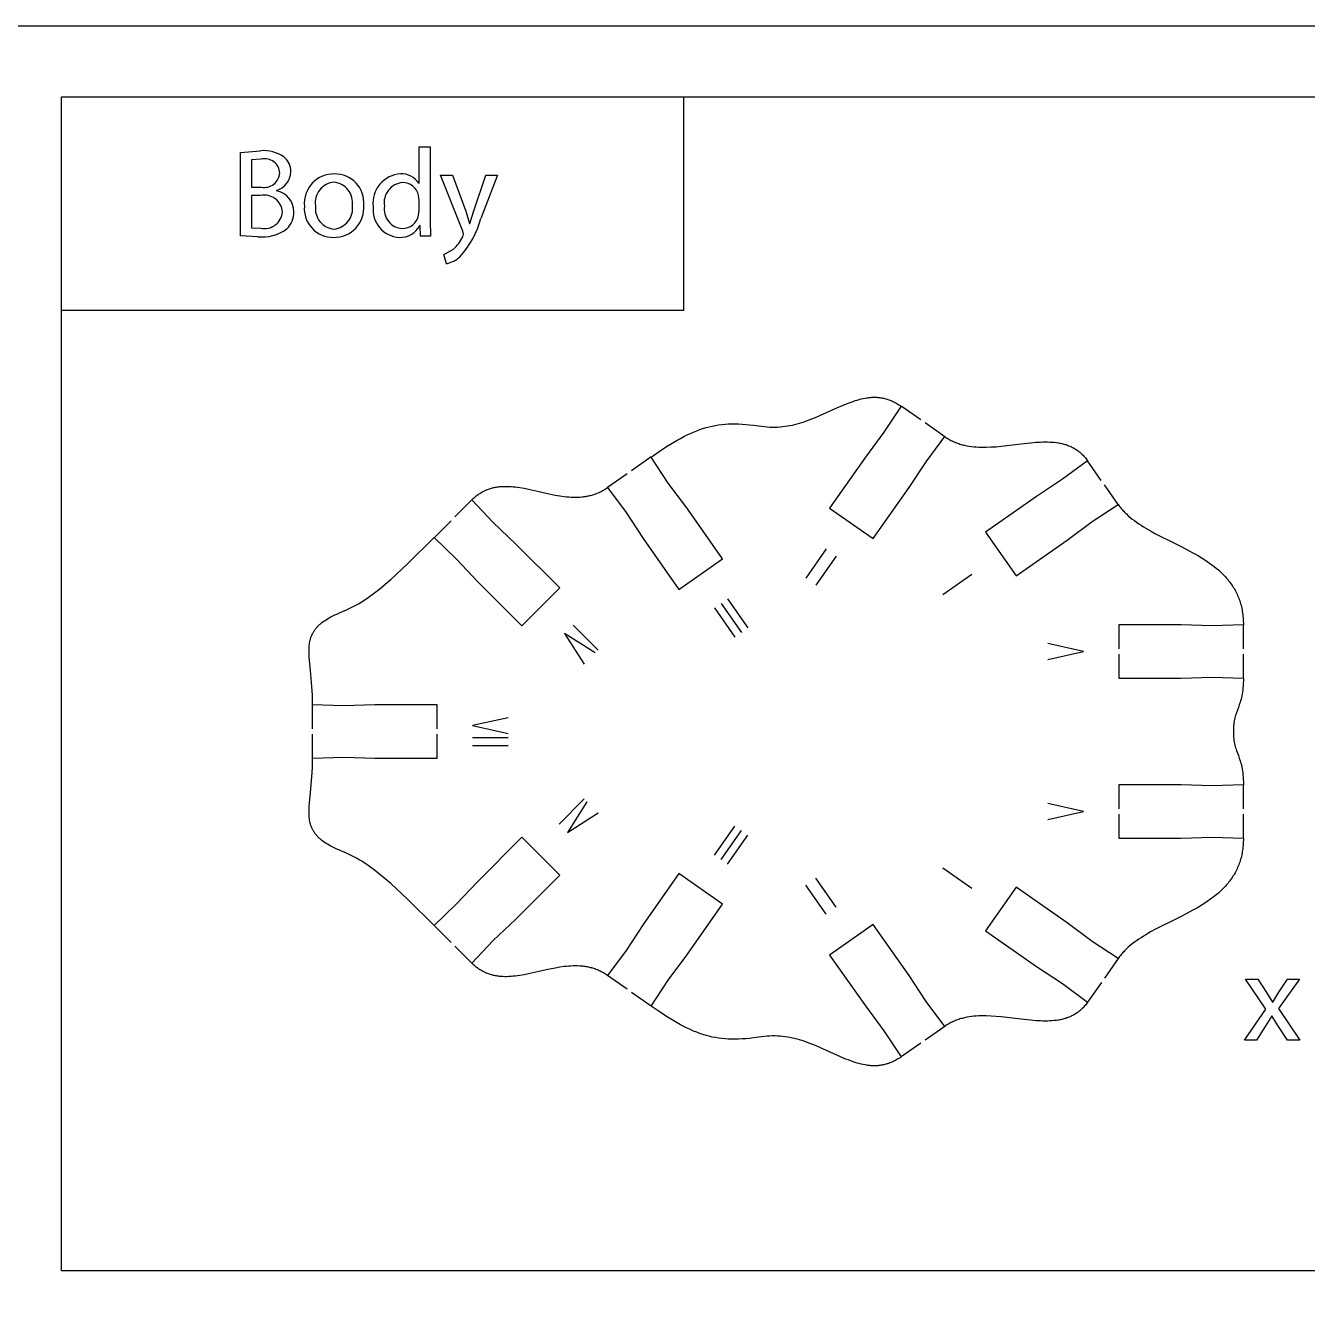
# Model space of a CAD drawing. Extents: x 4 to 319, y 4 to 154.
# Drawn here: x 150.2 to 222.3, y 81.8 to 154.3 of the extents above; entities that cross this region are included whole.
import ezdxf

# ---------------------------------------------------------------- set-up
doc = ezdxf.new("R2010")
doc.units = 0
doc.header["$MEASUREMENT"] = 0
doc.layers.add('DEFAULT', color=18, linetype='CONTINUOUS')

msp = doc.modelspace()

# ---------------------------------------------------------------- linework, layer by layer
at = {"layer": 'DEFAULT', "color": 6}
for p, q in [((162.299, 147.201), (163.421, 147.3)), ((162.299, 142.523), (162.299, 147.201)), ((172.332, 145.48), (172.332, 147.519)), ((172.332, 147.519), (172.953, 147.519)), ((172.953, 147.519), (172.953, 143.39)), ((163.456, 146.827), (162.913, 146.785)), ((162.913, 146.785), (162.913, 145.253)), ((174.794, 142.777), (173.531, 145.924)), ((173.531, 145.924), (174.208, 145.924)), ((174.208, 145.924), (174.956, 143.906)), ((175.408, 143.92), (176.085, 145.924)), ((176.742, 145.924), (175.81, 143.489)), ((176.085, 145.924), (176.742, 145.924)), ((162.913, 145.253), (163.47, 145.253)), ((164.317, 145.07), (164.317, 145.056)), ((172.318, 145.48), (172.332, 145.48)), ((163.421, 144.788), (162.913, 144.788)), ((162.913, 144.788), (162.913, 142.974)), ((172.332, 144.534), (172.304, 144.795)), ((172.332, 143.941), (172.332, 144.534)), ((172.304, 143.673), (172.332, 143.941)), ((174.956, 143.906), (175.175, 143.207)), ((175.189, 143.207), (175.408, 143.92)), ((162.913, 142.974), (163.428, 142.946)), ((172.396, 143.101), (172.382, 143.101)), ((172.424, 142.508), (172.396, 143.101)), ((172.953, 143.39), (172.981, 142.508)), ((175.175, 143.207), (175.189, 143.207)), ((163.251, 142.466), (162.299, 142.523)), ((172.981, 142.508), (172.424, 142.508)), ((174.787, 142.466), (174.836, 142.614)), ((174.836, 142.614), (174.794, 142.777)), ((173.721, 141.471), (174.265, 141.774)), ((173.877, 140.949), (173.721, 141.471)), ((219.967, 99.045), (218.81, 100.718)), ((218.81, 100.718), (219.502, 100.718)), ((219.502, 100.718), (219.989, 99.984)), ((221.845, 100.718), (220.68, 99.066)), ((220.694, 99.991), (221.174, 100.718)), ((221.174, 100.718), (221.845, 100.718)), ((219.989, 99.984), (220.334, 99.426)), ((220.334, 99.426), (220.356, 99.426)), ((220.356, 99.426), (220.694, 99.991)), ((218.754, 97.302), (219.967, 99.045)), ((220.292, 98.664), (219.932, 98.071)), ((220.306, 98.664), (220.292, 98.664)), ((220.673, 98.071), (220.306, 98.664)), ((220.68, 99.066), (221.88, 97.302)), ((219.932, 98.071), (219.438, 97.302)), ((221.174, 97.302), (220.673, 98.071)), ((219.438, 97.302), (218.754, 97.302)), ((221.88, 97.302), (221.174, 97.302))]:
    msp.add_line(p, q, dxfattribs=at)
at = {"layer": 'DEFAULT', "color": 1}
for p, q in [((199.443, 132.946), (198.48, 131.486)), ((200.547, 132.17), (199.443, 132.946)), ((201.898, 131.225), (200.794, 132.001)), ((198.48, 131.486), (197.435, 130.082)), ((200.854, 129.821), (201.898, 131.228)), ((185.392, 130.085), (184.284, 129.313)), ((186.351, 128.621), (185.388, 130.082)), ((197.435, 130.082), (195.428, 127.214)), ((199.891, 128.36), (200.854, 129.821)), ((209.934, 129.87), (208.53, 128.829)), ((210.707, 128.759), (209.934, 129.867)), ((184.04, 129.14), (182.933, 128.364)), ((182.933, 128.364), (183.977, 126.96)), ((187.395, 127.217), (186.351, 128.621)), ((197.883, 125.496), (199.891, 128.36)), ((208.53, 128.829), (207.066, 127.866)), ((211.656, 127.408), (210.88, 128.515)), ((175.295, 127.669), (174.343, 126.713)), ((176.498, 126.395), (175.295, 127.669)), ((207.066, 127.866), (204.202, 125.856)), ((183.977, 126.96), (184.94, 125.496)), ((189.403, 124.349), (187.395, 127.217)), ((195.428, 127.214), (197.883, 125.496)), ((210.192, 126.452), (211.656, 127.415)), ((174.131, 126.501), (173.175, 125.545)), ((177.768, 125.192), (176.498, 126.395)), ((208.788, 125.408), (210.192, 126.452)), ((173.175, 125.549), (174.445, 124.346)), ((184.94, 125.496), (186.947, 122.631)), ((204.202, 125.856), (205.923, 123.4)), ((180.245, 122.719), (177.768, 125.192)), ((205.923, 123.4), (208.788, 125.408)), ((174.445, 124.346), (175.648, 123.072)), ((186.947, 122.631), (189.403, 124.349)), ((175.648, 123.072), (178.124, 120.599)), ((178.124, 120.599), (180.245, 122.719)), ((215.198, 120.649), (211.698, 120.649)), ((211.698, 120.649), (211.698, 119.297)), ((216.948, 120.599), (215.198, 120.649)), ((218.697, 120.649), (216.948, 120.599)), ((218.697, 119.297), (218.697, 120.648)), ((211.698, 118.998), (211.698, 117.65)), ((218.697, 117.646), (218.697, 118.998)), ((211.698, 117.65), (215.198, 117.65)), ((215.198, 117.65), (216.948, 117.699)), ((216.948, 117.699), (218.697, 117.65)), ((168.098, 116.098), (166.349, 116.147)), ((166.349, 114.796), (166.349, 116.147)), ((169.848, 116.147), (168.098, 116.098)), ((173.348, 116.147), (169.848, 116.147)), ((173.348, 114.796), (173.348, 116.147)), ((166.349, 113.145), (166.349, 114.496)), ((173.348, 113.148), (173.348, 114.496)), ((166.349, 113.148), (168.098, 113.198)), ((168.098, 113.198), (169.848, 113.148)), ((169.848, 113.148), (173.348, 113.148)), ((215.198, 111.649), (211.698, 111.649)), ((211.698, 111.649), (211.698, 110.298)), ((216.948, 111.6), (215.198, 111.649)), ((218.697, 111.649), (216.948, 111.6)), ((218.697, 110.298), (218.697, 111.649)), ((211.698, 109.998), (211.698, 108.651)), ((218.697, 108.647), (218.697, 109.998)), ((178.124, 108.7), (175.648, 106.223)), ((180.245, 106.58), (178.124, 108.7)), ((211.698, 108.651), (215.198, 108.651)), ((215.198, 108.651), (216.948, 108.7)), ((216.948, 108.7), (218.697, 108.651)), ((177.768, 104.103), (180.245, 106.58)), ((186.947, 106.664), (184.94, 103.8)), ((189.403, 104.946), (186.947, 106.664)), ((175.648, 106.223), (174.445, 104.953)), ((205.923, 105.902), (204.202, 103.447)), ((208.788, 103.892), (205.923, 105.902)), ((174.445, 104.953), (173.175, 103.75)), ((187.395, 102.078), (189.403, 104.946)), ((174.131, 102.794), (173.175, 103.75)), ((176.498, 102.9), (177.768, 104.103)), ((184.94, 103.8), (183.977, 102.339)), ((197.883, 103.803), (195.428, 102.082)), ((199.891, 100.935), (197.883, 103.803)), ((210.192, 102.851), (208.788, 103.892)), ((204.202, 103.447), (207.066, 101.436)), ((175.299, 101.627), (174.343, 102.583)), ((175.295, 101.63), (176.498, 102.9)), ((183.977, 102.339), (182.933, 100.932)), ((211.656, 101.888), (210.192, 102.851)), ((186.351, 100.674), (187.395, 102.078)), ((195.428, 102.082), (197.435, 99.217)), ((211.656, 101.888), (210.883, 100.784)), ((184.04, 100.156), (182.933, 100.932)), ((200.854, 99.475), (199.891, 100.935)), ((207.066, 101.436), (208.53, 100.473)), ((185.388, 99.214), (186.351, 100.674)), ((208.53, 100.473), (209.934, 99.432)), ((210.71, 100.537), (209.934, 99.429)), ((185.392, 99.21), (184.284, 99.983)), ((201.898, 98.071), (200.854, 99.475)), ((197.435, 99.217), (198.48, 97.81)), ((201.902, 98.071), (200.794, 97.295)), ((198.48, 97.81), (199.443, 96.349)), ((200.547, 97.122), (199.443, 96.349))]:
    msp.add_line(p, q, dxfattribs=at)
at = {"layer": 'DEFAULT', "color": 250}
for p, q in [((195.229, 124.912), (194.084, 123.276)), ((195.795, 124.516), (194.65, 122.88)), ((203.427, 123.478), (201.792, 122.332)), ((189.324, 121.852), (190.469, 120.215)), ((189.689, 122.107), (190.834, 120.471)), ((188.959, 121.596), (190.104, 119.96)), ((180.993, 120.637), (182.405, 119.225)), ((175.348, 114.312), (177.344, 114.312)), ((175.348, 113.867), (177.344, 113.867)), ((180.206, 109.447), (181.618, 110.859)), ((188.957, 107.699), (190.101, 109.336)), ((189.322, 107.444), (190.466, 109.08)), ((189.687, 107.189), (190.831, 108.825)), ((203.426, 105.821), (201.791, 106.968)), ((195.225, 104.381), (194.079, 106.015)), ((195.791, 104.777), (194.645, 106.412))]:
    msp.add_line(p, q, dxfattribs=at)
at = {"layer": 'DEFAULT', "color": 6}
for points in [[(319.214, 4.33), (4.214, 4.33), (4.214, 154.33), (319.214, 154.33)], [(187.214, 138.329), (152.214, 138.329), (152.214, 150.33), (187.214, 150.33)], [(312.214, 84.329), (152.215, 84.329), (152.215, 150.33), (312.214, 150.33)]]:
    msp.add_lwpolyline(points, close=True, dxfattribs=at)
at = {"layer": 'DEFAULT', "color": 1}
for points in [[(191.604, 131.814), (191.756, 131.794), (191.907, 131.779), (192.056, 131.769), (192.203, 131.764), (192.349, 131.764), (192.494, 131.769), (192.636, 131.778), (192.778, 131.791), (192.918, 131.809), (193.056, 131.83), (193.194, 131.855), (193.33, 131.883), (193.464, 131.914), (193.598, 131.948), (193.73, 131.985), (193.861, 132.025), (193.991, 132.067), (194.12, 132.111), (194.374, 132.205), (194.625, 132.305), (194.871, 132.409), (195.826, 132.841), (196.288, 133.041), (196.517, 133.132), (196.743, 133.214), (196.856, 133.252), (196.969, 133.287), (197.081, 133.318), (197.193, 133.347), (197.305, 133.372), (197.417, 133.394), (197.528, 133.412), (197.584, 133.42), (197.64, 133.426), (197.696, 133.432), (197.751, 133.436), (197.807, 133.439), (197.863, 133.442), (197.919, 133.443), (197.975, 133.443), (198.03, 133.441), (198.086, 133.439), (198.142, 133.435), (198.198, 133.43), (198.254, 133.424), (198.31, 133.416), (198.366, 133.407), (198.422, 133.397), (198.478, 133.385), (198.534, 133.372), (198.59, 133.357), (198.646, 133.341), (198.703, 133.323), (198.759, 133.304), (198.815, 133.284), (198.872, 133.261), (198.929, 133.237), (198.985, 133.212), (199.042, 133.185), (199.099, 133.156), (199.156, 133.125), (199.213, 133.093), (199.27, 133.059), (199.328, 133.023), (199.385, 132.986), (199.443, 132.946)], [(185.388, 130.082), (185.835, 130.389), (186.258, 130.666), (186.659, 130.914), (186.853, 131.027), (187.043, 131.132), (187.229, 131.231), (187.413, 131.323), (187.593, 131.408), (187.772, 131.487), (187.949, 131.559), (188.125, 131.624), (188.3, 131.683), (188.475, 131.736), (188.65, 131.783), (188.825, 131.824), (189.002, 131.858), (189.18, 131.887), (189.36, 131.91), (189.543, 131.928), (189.728, 131.94), (189.917, 131.946), (190.11, 131.947), (190.307, 131.943), (190.509, 131.934), (190.716, 131.92), (190.928, 131.9), (191.147, 131.876), (191.604, 131.814)], [(201.898, 131.228), (201.956, 131.189), (202.014, 131.151), (202.073, 131.115), (202.133, 131.08), (202.192, 131.047), (202.253, 131.016), (202.313, 130.986), (202.375, 130.957), (202.436, 130.93), (202.498, 130.904), (202.561, 130.88), (202.624, 130.857), (202.687, 130.835), (202.75, 130.814), (202.814, 130.795), (202.879, 130.777), (202.944, 130.761), (203.009, 130.745), (203.14, 130.718), (203.272, 130.694), (203.406, 130.675), (203.54, 130.66), (203.676, 130.649), (203.812, 130.641), (203.949, 130.637), (204.088, 130.635), (204.226, 130.636), (204.505, 130.647), (204.786, 130.665), (205.068, 130.691), (206.194, 130.826), (206.746, 130.887), (207.018, 130.91), (207.285, 130.926), (207.417, 130.93), (207.547, 130.932), (207.677, 130.931), (207.804, 130.927), (207.931, 130.92), (208.055, 130.909), (208.178, 130.895), (208.3, 130.877), (208.36, 130.866), (208.419, 130.854), (208.478, 130.841), (208.537, 130.827), (208.595, 130.812), (208.652, 130.796), (208.709, 130.779), (208.765, 130.76), (208.821, 130.74), (208.877, 130.719), (208.931, 130.696), (208.986, 130.672), (209.039, 130.647), (209.092, 130.621), (209.145, 130.593), (209.197, 130.563), (209.248, 130.532), (209.298, 130.499), (209.348, 130.465), (209.398, 130.43), (209.446, 130.393), (209.494, 130.354), (209.541, 130.313), (209.588, 130.271), (209.634, 130.227), (209.679, 130.182), (209.723, 130.134), (209.767, 130.085), (209.81, 130.034), (209.852, 129.981), (209.894, 129.927), (209.934, 129.87)], [(175.295, 127.669), (175.345, 127.718), (175.395, 127.764), (175.446, 127.809), (175.497, 127.852), (175.548, 127.894), (175.599, 127.933), (175.651, 127.971), (175.703, 128.007), (175.756, 128.041), (175.808, 128.074), (175.861, 128.105), (175.915, 128.135), (175.968, 128.162), (176.022, 128.189), (176.077, 128.214), (176.131, 128.237), (176.186, 128.259), (176.241, 128.279), (176.296, 128.298), (176.352, 128.316), (176.408, 128.332), (176.464, 128.347), (176.52, 128.36), (176.577, 128.373), (176.633, 128.384), (176.69, 128.394), (176.748, 128.403), (176.805, 128.41), (176.863, 128.417), (176.921, 128.422), (176.979, 128.426), (177.037, 128.43), (177.154, 128.433), (177.272, 128.433), (177.391, 128.43), (177.511, 128.423), (177.631, 128.413), (177.752, 128.4), (177.873, 128.384), (177.995, 128.367), (178.241, 128.325), (178.488, 128.276), (178.987, 128.166), (179.49, 128.051), (179.995, 127.946), (180.247, 127.903), (180.499, 127.867), (180.624, 127.853), (180.75, 127.841), (180.875, 127.832), (181, 127.827), (181.125, 127.825), (181.249, 127.827), (181.373, 127.832), (181.496, 127.842), (181.558, 127.849), (181.62, 127.856), (181.681, 127.865), (181.742, 127.875), (181.803, 127.886), (181.864, 127.898), (181.925, 127.912), (181.986, 127.927), (182.046, 127.943), (182.106, 127.96), (182.167, 127.979), (182.227, 128), (182.286, 128.021), (182.346, 128.045), (182.406, 128.069), (182.465, 128.096), (182.524, 128.123), (182.583, 128.153), (182.642, 128.184), (182.7, 128.216), (182.759, 128.251), (182.817, 128.287), (182.875, 128.324), (182.933, 128.364)], [(211.656, 127.415), (211.697, 127.358), (211.739, 127.301), (211.782, 127.246), (211.827, 127.192), (211.873, 127.138), (211.92, 127.085), (211.969, 127.033), (212.018, 126.981), (212.069, 126.931), (212.12, 126.881), (212.227, 126.783), (212.337, 126.688), (212.452, 126.595), (212.57, 126.505), (212.691, 126.417), (212.816, 126.331), (212.944, 126.247), (213.074, 126.164), (213.207, 126.083), (213.481, 125.925), (213.762, 125.772), (214.05, 125.622), (214.639, 125.327), (215.233, 125.03), (215.821, 124.721), (216.108, 124.559), (216.388, 124.391), (216.525, 124.303), (216.66, 124.214), (216.793, 124.123), (216.922, 124.029), (217.049, 123.932), (217.173, 123.833), (217.293, 123.731), (217.41, 123.626), (217.523, 123.517), (217.633, 123.406), (217.686, 123.349), (217.738, 123.291), (217.789, 123.232), (217.839, 123.172), (217.887, 123.111), (217.935, 123.049), (217.981, 122.986), (218.027, 122.923), (218.071, 122.858), (218.113, 122.792), (218.155, 122.725), (218.195, 122.657), (218.233, 122.588), (218.271, 122.517), (218.307, 122.446), (218.341, 122.373), (218.375, 122.3), (218.406, 122.225), (218.437, 122.149), (218.465, 122.071), (218.492, 121.993), (218.518, 121.913), (218.542, 121.831), (218.564, 121.749), (218.585, 121.665), (218.604, 121.58), (218.621, 121.493), (218.637, 121.405), (218.651, 121.316), (218.663, 121.225), (218.673, 121.132), (218.682, 121.039), (218.689, 120.943), (218.693, 120.847), (218.696, 120.748), (218.697, 120.649)], [(168.07, 121.414), (168.221, 121.477), (168.371, 121.544), (168.52, 121.615), (168.667, 121.691), (168.814, 121.771), (168.961, 121.855), (169.107, 121.943), (169.252, 122.035), (169.398, 122.132), (169.544, 122.233), (169.837, 122.448), (170.133, 122.679), (170.433, 122.928), (170.74, 123.195), (171.053, 123.478), (171.709, 124.098), (173.175, 125.549)], [(166.349, 116.147), (166.346, 116.423), (166.337, 116.689), (166.308, 117.189), (166.224, 118.079), (166.184, 118.474), (166.155, 118.838), (166.147, 119.01), (166.145, 119.093), (166.144, 119.175), (166.145, 119.255), (166.148, 119.334), (166.152, 119.411), (166.159, 119.487), (166.168, 119.562), (166.178, 119.635), (166.191, 119.706), (166.199, 119.742), (166.207, 119.777), (166.215, 119.812), (166.225, 119.846), (166.235, 119.881), (166.245, 119.915), (166.256, 119.948), (166.268, 119.982), (166.281, 120.015), (166.295, 120.048), (166.309, 120.08), (166.324, 120.113), (166.339, 120.145), (166.356, 120.177), (166.373, 120.208), (166.391, 120.24), (166.41, 120.271), (166.43, 120.302), (166.45, 120.332), (166.472, 120.363), (166.494, 120.393), (166.517, 120.423), (166.541, 120.453), (166.567, 120.483), (166.593, 120.512), (166.619, 120.542), (166.647, 120.571), (166.676, 120.6), (166.706, 120.628), (166.737, 120.657), (166.769, 120.685), (166.802, 120.714), (166.836, 120.742), (166.871, 120.77), (166.945, 120.826), (167.022, 120.881), (167.105, 120.936), (167.192, 120.99), (167.284, 121.044), (167.381, 121.097), (167.482, 121.151), (167.589, 121.204), (167.701, 121.256), (167.819, 121.309), (168.07, 121.414)], [(218.697, 117.65), (218.696, 117.499), (218.691, 117.356), (218.683, 117.222), (218.673, 117.095), (218.66, 116.976), (218.645, 116.863), (218.628, 116.756), (218.609, 116.655), (218.588, 116.56), (218.566, 116.469), (218.543, 116.382), (218.519, 116.299), (218.468, 116.142), (218.415, 115.994), (218.311, 115.708), (218.287, 115.636), (218.264, 115.563), (218.242, 115.488), (218.221, 115.41), (218.202, 115.33), (218.185, 115.246), (218.17, 115.159), (218.157, 115.067), (218.147, 114.971), (218.139, 114.869), (218.134, 114.762), (218.133, 114.648)], [(218.133, 114.648), (218.134, 114.534), (218.139, 114.427), (218.147, 114.326), (218.157, 114.229), (218.17, 114.138), (218.185, 114.051), (218.202, 113.967), (218.221, 113.887), (218.242, 113.81), (218.264, 113.734), (218.287, 113.661), (218.311, 113.589), (218.415, 113.303), (218.468, 113.155), (218.519, 112.998), (218.543, 112.915), (218.566, 112.829), (218.588, 112.738), (218.609, 112.642), (218.628, 112.541), (218.645, 112.435), (218.66, 112.322), (218.673, 112.203), (218.683, 112.077), (218.691, 111.942), (218.696, 111.8), (218.697, 111.649)], [(168.07, 107.881), (167.819, 107.987), (167.701, 108.04), (167.589, 108.093), (167.482, 108.146), (167.381, 108.199), (167.284, 108.253), (167.192, 108.307), (167.105, 108.361), (167.022, 108.416), (166.945, 108.471), (166.871, 108.527), (166.836, 108.555), (166.802, 108.583), (166.769, 108.612), (166.737, 108.64), (166.706, 108.669), (166.676, 108.698), (166.647, 108.727), (166.619, 108.756), (166.593, 108.785), (166.567, 108.815), (166.541, 108.845), (166.517, 108.875), (166.494, 108.905), (166.472, 108.935), (166.45, 108.965), (166.43, 108.996), (166.41, 109.027), (166.391, 109.058), (166.373, 109.09), (166.356, 109.121), (166.339, 109.153), (166.324, 109.185), (166.309, 109.218), (166.295, 109.25), (166.281, 109.283), (166.268, 109.316), (166.256, 109.35), (166.245, 109.383), (166.235, 109.417), (166.225, 109.452), (166.215, 109.486), (166.207, 109.521), (166.199, 109.556), (166.191, 109.592), (166.178, 109.664), (166.168, 109.737), (166.159, 109.811), (166.152, 109.887), (166.148, 109.964), (166.145, 110.043), (166.144, 110.123), (166.145, 110.205), (166.147, 110.288), (166.155, 110.46), (166.184, 110.824), (166.224, 111.218), (166.308, 112.107), (166.337, 112.607), (166.346, 112.873), (166.349, 113.148)], [(218.697, 108.651), (218.696, 108.551), (218.693, 108.452), (218.689, 108.356), (218.682, 108.26), (218.673, 108.167), (218.663, 108.074), (218.651, 107.983), (218.637, 107.894), (218.621, 107.806), (218.604, 107.719), (218.585, 107.634), (218.564, 107.55), (218.542, 107.468), (218.518, 107.387), (218.492, 107.307), (218.465, 107.228), (218.437, 107.151), (218.406, 107.074), (218.375, 107), (218.341, 106.926), (218.307, 106.853), (218.271, 106.782), (218.233, 106.712), (218.195, 106.643), (218.155, 106.575), (218.113, 106.508), (218.071, 106.442), (218.027, 106.377), (217.981, 106.313), (217.935, 106.25), (217.887, 106.189), (217.839, 106.128), (217.789, 106.068), (217.738, 106.009), (217.686, 105.951), (217.633, 105.894), (217.523, 105.782), (217.41, 105.674), (217.293, 105.569), (217.173, 105.467), (217.049, 105.368), (216.922, 105.271), (216.793, 105.178), (216.66, 105.086), (216.525, 104.997), (216.388, 104.91), (216.108, 104.742), (215.821, 104.58), (215.233, 104.271), (214.639, 103.975), (214.05, 103.68), (213.762, 103.53), (213.481, 103.377), (213.207, 103.219), (213.074, 103.138), (212.944, 103.056), (212.816, 102.972), (212.691, 102.886), (212.57, 102.797), (212.452, 102.707), (212.337, 102.615), (212.227, 102.52), (212.12, 102.422), (212.069, 102.372), (212.018, 102.321), (211.969, 102.27), (211.92, 102.218), (211.873, 102.165), (211.827, 102.111), (211.782, 102.056), (211.739, 102.001), (211.697, 101.945), (211.656, 101.888)], [(173.175, 103.75), (171.709, 105.199), (171.053, 105.818), (170.74, 106.102), (170.433, 106.368), (170.133, 106.616), (169.837, 106.848), (169.544, 107.063), (169.398, 107.164), (169.252, 107.26), (169.107, 107.353), (168.961, 107.441), (168.814, 107.525), (168.667, 107.605), (168.52, 107.68), (168.371, 107.751), (168.221, 107.819), (168.07, 107.881)], [(182.933, 100.932), (182.875, 100.971), (182.817, 101.009), (182.759, 101.045), (182.7, 101.079), (182.642, 101.112), (182.583, 101.143), (182.524, 101.172), (182.465, 101.2), (182.406, 101.226), (182.346, 101.251), (182.286, 101.274), (182.227, 101.296), (182.167, 101.316), (182.106, 101.335), (182.046, 101.353), (181.986, 101.369), (181.925, 101.384), (181.864, 101.397), (181.803, 101.41), (181.742, 101.421), (181.681, 101.431), (181.62, 101.439), (181.558, 101.447), (181.496, 101.454), (181.373, 101.463), (181.249, 101.469), (181.125, 101.47), (181, 101.469), (180.875, 101.463), (180.75, 101.455), (180.624, 101.443), (180.499, 101.429), (180.247, 101.393), (179.995, 101.349), (179.49, 101.245), (178.987, 101.13), (178.488, 101.02), (178.241, 100.972), (177.995, 100.93), (177.873, 100.912), (177.752, 100.897), (177.631, 100.884), (177.511, 100.874), (177.391, 100.867), (177.272, 100.864), (177.154, 100.864), (177.037, 100.867), (176.979, 100.871), (176.921, 100.875), (176.863, 100.88), (176.805, 100.887), (176.748, 100.895), (176.69, 100.904), (176.633, 100.914), (176.577, 100.925), (176.52, 100.937), (176.464, 100.951), (176.408, 100.966), (176.352, 100.982), (176.296, 101), (176.241, 101.019), (176.186, 101.039), (176.131, 101.061), (176.077, 101.084), (176.022, 101.109), (175.968, 101.136), (175.915, 101.164), (175.861, 101.193), (175.808, 101.224), (175.756, 101.257), (175.703, 101.291), (175.651, 101.327), (175.599, 101.365), (175.548, 101.405), (175.497, 101.446), (175.446, 101.489), (175.395, 101.535), (175.345, 101.581), (175.295, 101.63)], [(209.934, 99.432), (209.894, 99.376), (209.852, 99.321), (209.81, 99.268), (209.767, 99.217), (209.723, 99.168), (209.679, 99.12), (209.634, 99.075), (209.588, 99.031), (209.541, 98.989), (209.494, 98.948), (209.446, 98.909), (209.398, 98.872), (209.348, 98.836), (209.298, 98.802), (209.248, 98.77), (209.197, 98.738), (209.145, 98.709), (209.092, 98.681), (209.039, 98.654), (208.986, 98.629), (208.931, 98.605), (208.877, 98.582), (208.821, 98.561), (208.765, 98.541), (208.709, 98.522), (208.652, 98.505), (208.595, 98.488), (208.537, 98.473), (208.478, 98.459), (208.419, 98.446), (208.36, 98.435), (208.3, 98.424), (208.178, 98.406), (208.055, 98.391), (207.931, 98.38), (207.804, 98.373), (207.677, 98.369), (207.547, 98.368), (207.417, 98.37), (207.285, 98.374), (207.018, 98.389), (206.746, 98.412), (206.194, 98.474), (205.068, 98.608), (204.786, 98.634), (204.505, 98.653), (204.226, 98.663), (204.088, 98.664), (203.949, 98.663), (203.812, 98.658), (203.676, 98.65), (203.54, 98.639), (203.406, 98.624), (203.272, 98.605), (203.14, 98.581), (203.009, 98.554), (202.944, 98.538), (202.879, 98.522), (202.814, 98.504), (202.75, 98.485), (202.687, 98.464), (202.624, 98.442), (202.561, 98.419), (202.498, 98.395), (202.436, 98.369), (202.375, 98.342), (202.313, 98.314), (202.253, 98.283), (202.192, 98.252), (202.133, 98.219), (202.073, 98.184), (202.014, 98.148), (201.956, 98.11), (201.898, 98.071)], [(191.604, 97.482), (191.147, 97.419), (190.928, 97.395), (190.716, 97.376), (190.509, 97.362), (190.307, 97.352), (190.11, 97.348), (189.917, 97.349), (189.728, 97.356), (189.543, 97.368), (189.36, 97.385), (189.18, 97.408), (189.002, 97.437), (188.825, 97.472), (188.65, 97.512), (188.475, 97.559), (188.3, 97.612), (188.125, 97.671), (187.949, 97.737), (187.772, 97.809), (187.593, 97.887), (187.413, 97.972), (187.229, 98.064), (187.043, 98.163), (186.853, 98.269), (186.659, 98.382), (186.258, 98.629), (185.835, 98.906), (185.388, 99.214)], [(199.443, 96.349), (199.385, 96.31), (199.328, 96.272), (199.27, 96.236), (199.213, 96.202), (199.156, 96.17), (199.099, 96.14), (199.042, 96.111), (198.985, 96.084), (198.929, 96.058), (198.872, 96.034), (198.815, 96.012), (198.759, 95.991), (198.703, 95.972), (198.646, 95.955), (198.59, 95.938), (198.534, 95.924), (198.478, 95.911), (198.422, 95.899), (198.366, 95.888), (198.31, 95.88), (198.254, 95.872), (198.198, 95.866), (198.142, 95.86), (198.086, 95.857), (198.03, 95.854), (197.975, 95.853), (197.919, 95.853), (197.863, 95.854), (197.807, 95.856), (197.751, 95.859), (197.696, 95.864), (197.64, 95.869), (197.584, 95.876), (197.528, 95.883), (197.417, 95.901), (197.305, 95.923), (197.193, 95.948), (197.081, 95.977), (196.969, 96.009), (196.856, 96.044), (196.743, 96.081), (196.517, 96.164), (196.288, 96.254), (195.826, 96.455), (194.871, 96.886), (194.625, 96.991), (194.374, 97.091), (194.12, 97.185), (193.991, 97.229), (193.861, 97.271), (193.73, 97.31), (193.598, 97.347), (193.464, 97.382), (193.33, 97.413), (193.194, 97.441), (193.056, 97.466), (192.918, 97.487), (192.778, 97.504), (192.636, 97.517), (192.494, 97.527), (192.349, 97.531), (192.203, 97.531), (192.056, 97.527), (191.907, 97.517), (191.756, 97.502), (191.604, 97.482)]]:
    msp.add_lwpolyline(points, dxfattribs=at)
at = {"layer": 'DEFAULT', "color": 250}
for points in [[(182.248, 119.068), (180.521, 120.165), (181.618, 118.438)], [(207.703, 118.702), (209.699, 119.148), (207.703, 119.593)], [(177.344, 115.426), (175.348, 114.98), (177.344, 114.535)], [(181.775, 110.702), (180.678, 108.975), (182.405, 110.072)], [(207.703, 109.703), (209.699, 110.148), (207.703, 110.593)]]:
    msp.add_lwpolyline(points, dxfattribs=at)
at = {"layer": 'DEFAULT', "color": 6}
for centre, radius, start, end in [((163.6, 145.343), 1.966, 55.0601, 95.24865), ((163.662, 146.013), 0.84, 2.57706, 104.19882), ((164.125, 146.158), 0.997, 357.49171, 52.94995), ((163.625, 146.118), 0.878, 259.82448, 355.65884), ((163.992, 146.152), 1.13, 286.67512, 358.08303), ((167.544, 144.334), 1.668, 88.89264, 185.02389), ((167.609, 144.384), 1.618, 355.03266, 91.15418), ((171.377, 144.37), 1.634, 93.14672, 187.14036), ((171.358, 144.862), 1.141, 32.72917, 93.51455), ((164.072, 143.855), 1.226, 0.416, 78.49802), ((167.657, 144.381), 1.159, 94.70296, 188.51448), ((167.433, 144.38), 1.163, 352.25326, 83.62877), ((171.503, 144.384), 1.135, 94.83538, 189.58025), ((171.411, 144.601), 0.913, 12.22455, 90.20868), ((163.632, 143.79), 1.02, 4.51782, 101.96921), ((163.64, 143.934), 1.01, 257.8624, 356.41057), ((164.017, 143.843), 1.281, 313.2873, 0.91079), ((167.501, 144.054), 1.624, 175.28069, 270.67182), ((167.663, 144.053), 1.163, 172.30955, 264.31569), ((167.557, 144.1), 1.67, 268.71081, 4.95698), ((167.423, 144.063), 1.174, 276.12138, 7.82973), ((171.302, 143.986), 1.557, 173.32012, 266.85444), ((171.459, 144.019), 1.089, 170.70314, 266.5423), ((171.39, 143.865), 0.933, 270.18074, 348.13394), ((163.491, 144.844), 2.389, 264.24578, 306.00842), ((171.265, 143.694), 1.264, 267.8089, 332.03911), ((170.785, 144.852), 5.206, 317.74154, 344.82716), ((173.057, 143.23), 1.891, 309.69009, 336.18774), ((173.499, 142.588), 1.682, 282.98719, 312.66101)]:
    msp.add_arc(centre, radius, start, end, dxfattribs=at)

doc.saveas('drawing.dxf')
